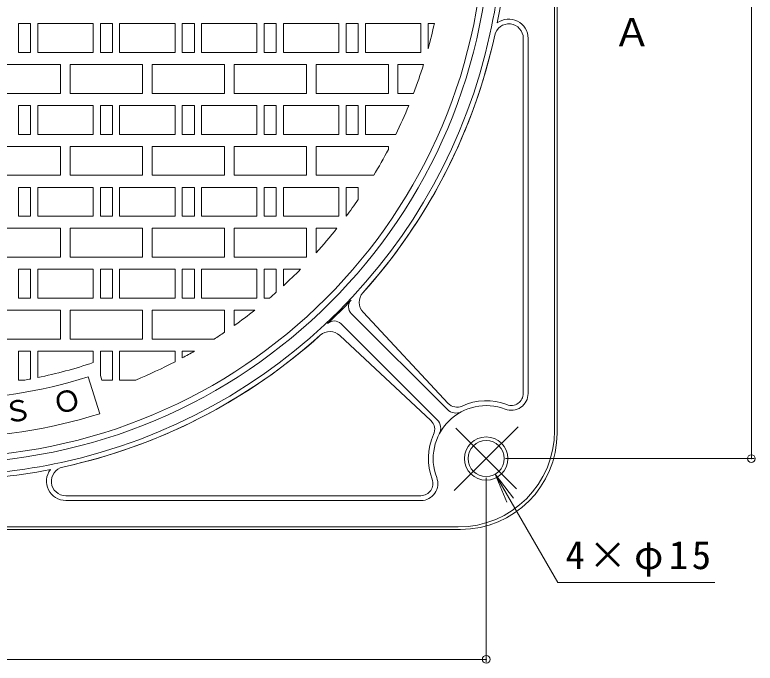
# Model space of a CAD drawing. Units: millimetres, scale not verified. Extents: x -600 to 760, y -542 to 529.
# Drawn here: x -271.5 to 35.7, y -58.4 to 210.8 of the extents above; entities that cross this region are included whole.
import ezdxf
from ezdxf.enums import TextEntityAlignment as Align

# ---------------------------------------------------------------- set-up
doc = ezdxf.new("R2010")
doc.units = ezdxf.units.MM
doc.header["$LTSCALE"] = 4
doc.header["$PDMODE"] = 32
doc.header["$PDSIZE"] = 3.2
doc.linetypes.add('CHAIN2', pattern=[12, 9, -1, 1, -1])
for name, color, linetype, lineweight in [('0-1_躯体', 2, 'Continuous', 9), ('0-2_仕上', 3, 'Continuous', 9), ('0-4_その他', 7, 'Continuous', 9), ('0-5_寸法', 4, 'Continuous', 9)]:
    doc.layers.add(name, color=color, linetype=linetype, lineweight=lineweight)
doc.layers.add('0-F', color=7, linetype='Continuous')
doc.styles.add('ＭＳ ゴシック', font='')
doc.styles.get('ＭＳ ゴシック').set_extended_font_data('MS Gothic')

msp = doc.modelspace()

# ---------------------------------------------------------------- linework, layer by layer
at = {"layer": '0-1_躯体'}
for p, q in [((-46.549, 37.188), (-46.549, 467.187)), ((-47.549, 466.187), (-47.549, 38.188)), ((-60.549, 201.047), (-60.549, 53.654)), ((-58.549, 201.047), (-58.549, 53.654)), ((-131.916, 86.798), (-92.055, 46.937)), ((-91.694, 49.521), (-127.055, 87.33)), ((-136.159, 82.555), (-96.298, 42.694)), ((-136.691, 77.693), (-98.882, 42.333)), ((-103.016, 11.188), (-250.408, 11.188)), ((-103.016, 9.188), (-250.408, 9.188)), ((-86.549, -2.812), (-516.548, -2.812)), ((-87.549, -1.812), (-515.548, -1.812))]:
    msp.add_line(p, q, dxfattribs=at)
at = {"layer": '0-1_躯体', "linetype": 'CHAIN2'}
for p, q in [((-88.578, 39.217), (-63.353, 13.991)), ((-75.942, 26.581), (-62.708, 39.815)), ((-75.942, 26.581), (-89.176, 13.347))]:
    msp.add_line(p, q, dxfattribs=at)
at = {"layer": '0-1_躯体'}
for radius in [9, 7.5]:
    msp.add_circle((-75.942, 26.581), radius, dxfattribs=at)
for centre, radius, start, end in [((-301.549, 252.187), 227.5, 180, 90), ((-301.549, 252.187), 232.5, 347.72275, 12.27725), ((-301.549, 252.187), 234.5, 348.99942, 11.00058), ((-66.549, 201.047), 8, 0, 126.94769), ((-66.549, 201.047), 6, 0, 167.72212), ((-301.549, 252.187), 232.5, 282.27731, 347.72275), ((-301.549, 252.187), 234.5, 318.05341, 347.72275), ((-301.549, 252.187), 234.5, 318.05338, 346.64883), ((-122.672, 91.428), 6, 138.05394, 223.08331), ((-301.549, 252.187), 233, 313.30748, 316.69252), ((-129.088, 89.626), 4, 136.69241, 225), ((-138.987, 79.727), 4, 45, 133.30759), ((-301.549, 252.187), 234.5, 282.27731, 311.94667), ((-301.549, 252.187), 234.5, 283.35118, 311.94664), ((-140.789, 73.311), 6, 46.91673, 131.9467), ((-65.549, 53.654), 7, 248.99841, 0), ((-65.549, 53.654), 5, 248.99841, 0), ((-88.042, 52.936), 5, 223.08339, 294.66008), ((-75.942, 26.581), 24, 68.99829, 114.65997), ((-75.942, 26.581), 22, 68.99835, 201.00124), ((-88.52, 50.472), 5, 225, 297.76408), ((-102.297, 38.681), 5, 335.33992, 46.91661), ((-99.834, 39.159), 5, 332.23592, 45), ((-87.549, 38.188), 40, 270, 0), ((-86.549, 37.188), 40, 270, 0), ((-75.942, 26.581), 24, 155.33949, 201.00111), ((-301.549, 252.187), 232.5, 270, 282.27731), ((-301.549, 252.187), 234.5, 258.99938, 281.00063), ((-250.408, 17.188), 8, 143.05292, 270), ((-250.408, 17.188), 6, 102.27745, 270), ((-103.016, 16.188), 7, 270, 21.00133), ((-103.016, 16.188), 5, 270, 21.00133)]:
    msp.add_arc(centre, radius, start, end, dxfattribs=at)
at = {"layer": '0-2_仕上'}
for p, q in [((-265.049, 207.188), (-270.049, 207.188)), ((-270.049, 207.188), (-270.049, 195.187)), ((-265.049, 207.188), (-265.049, 195.187)), ((-262.049, 207.188), (-239.048, 207.188)), ((-239.048, 207.188), (-239.048, 195.187)), ((-231.048, 207.188), (-236.049, 207.188)), ((-236.049, 207.188), (-236.049, 195.187)), ((-231.048, 207.188), (-231.048, 195.187)), ((-228.049, 207.188), (-205.048, 207.188)), ((-205.048, 207.188), (-205.048, 195.187)), ((-197.049, 207.188), (-202.049, 207.188)), ((-202.049, 207.188), (-202.049, 195.187)), ((-197.049, 207.188), (-197.049, 195.187)), ((-194.048, 207.188), (-171.049, 207.188)), ((-171.049, 207.188), (-171.049, 195.187)), ((-163.049, 207.188), (-168.048, 207.188)), ((-168.048, 207.188), (-168.048, 195.187)), ((-163.049, 207.188), (-163.049, 195.187)), ((-160.048, 207.188), (-137.048, 207.188)), ((-137.048, 207.188), (-137.048, 195.187)), ((-129.048, 207.188), (-134.048, 207.188)), ((-134.048, 207.188), (-134.048, 195.187)), ((-129.048, 207.188), (-129.048, 195.187)), ((-126.048, 207.188), (-103.048, 207.188)), ((-103.048, 207.188), (-103.048, 195.187)), ((-100.048, 207.188), (-100.048, 196.702)), ((-97.451, 207.188), (-100.048, 207.188)), ((-265.049, 195.187), (-270.049, 195.187)), ((-231.048, 195.187), (-236.049, 195.187)), ((-197.049, 195.187), (-202.049, 195.187)), ((-163.049, 195.187), (-168.048, 195.187)), ((-129.048, 195.187), (-134.048, 195.187)), ((-252.549, 190.188), (-282.548, 190.188)), ((-252.549, 190.188), (-252.549, 178.187)), ((-248.549, 190.188), (-248.549, 178.187)), ((-218.549, 190.188), (-248.549, 190.188)), ((-218.549, 190.188), (-218.549, 178.187)), ((-214.549, 190.188), (-184.549, 190.188)), ((-214.549, 178.187), (-214.549, 190.188)), ((-184.549, 178.187), (-184.549, 190.188)), ((-180.549, 178.187), (-180.549, 190.188)), ((-150.548, 190.188), (-180.549, 190.188)), ((-150.548, 178.187), (-150.548, 190.188)), ((-146.548, 178.187), (-146.548, 190.188)), ((-116.548, 190.188), (-146.548, 190.188)), ((-116.548, 178.187), (-116.548, 190.188)), ((-112.548, 178.187), (-112.548, 190.188)), ((-101.957, 190.188), (-112.548, 190.188)), ((-252.549, 178.187), (-282.548, 178.187)), ((-218.549, 178.187), (-248.549, 178.187)), ((-214.549, 178.187), (-184.549, 178.187)), ((-150.548, 178.187), (-180.549, 178.187)), ((-116.548, 178.187), (-146.548, 178.187)), ((-106.088, 178.187), (-112.548, 178.187)), ((-265.049, 173.188), (-270.049, 173.188)), ((-270.049, 173.188), (-270.049, 161.187)), ((-265.049, 173.188), (-265.049, 161.187)), ((-262.049, 173.188), (-239.048, 173.188)), ((-239.048, 173.188), (-239.048, 161.187)), ((-231.048, 173.188), (-236.049, 173.188)), ((-236.049, 173.188), (-236.049, 161.187)), ((-231.048, 173.188), (-231.048, 161.187)), ((-228.049, 173.188), (-228.049, 161.187)), ((-228.049, 173.187), (-205.048, 173.187)), ((-205.048, 173.188), (-205.048, 161.187)), ((-197.049, 173.188), (-202.049, 173.188)), ((-202.049, 173.188), (-202.049, 161.187)), ((-197.049, 173.188), (-197.049, 161.187)), ((-194.048, 173.188), (-171.049, 173.188)), ((-171.049, 173.188), (-171.049, 161.187)), ((-163.049, 173.188), (-168.048, 173.188)), ((-168.048, 173.188), (-168.048, 161.187)), ((-163.049, 173.188), (-163.049, 161.187)), ((-160.048, 173.188), (-137.048, 173.188)), ((-137.048, 173.188), (-137.048, 161.187)), ((-129.048, 173.188), (-134.048, 173.188)), ((-134.048, 173.188), (-134.048, 161.187)), ((-129.048, 173.188), (-129.048, 161.187)), ((-126.048, 173.188), (-126.048, 161.187)), ((-126.048, 173.188), (-108.055, 173.188)), ((-265.049, 161.187), (-270.049, 161.187)), ((-231.048, 161.187), (-236.049, 161.187)), ((-228.049, 161.187), (-205.048, 161.187)), ((-197.049, 161.187), (-202.049, 161.187)), ((-163.049, 161.187), (-168.048, 161.187)), ((-129.048, 161.187), (-134.048, 161.187)), ((-126.048, 161.187), (-113.4, 161.187)), ((-252.549, 156.187), (-282.548, 156.187)), ((-252.549, 144.187), (-252.549, 156.187)), ((-248.549, 144.187), (-248.549, 156.187)), ((-218.549, 156.187), (-248.549, 156.187)), ((-218.549, 144.187), (-218.549, 156.187)), ((-214.549, 156.187), (-184.549, 156.187)), ((-214.549, 144.187), (-214.549, 156.187)), ((-184.549, 144.187), (-184.549, 156.187)), ((-180.549, 144.187), (-180.549, 156.187)), ((-150.548, 156.187), (-180.549, 156.187)), ((-150.548, 144.187), (-150.548, 156.187)), ((-146.548, 144.187), (-146.548, 156.187)), ((-116.548, 156.187), (-146.548, 156.187)), ((-116.548, 154.946), (-116.548, 156.187)), ((-252.549, 144.187), (-282.548, 144.187)), ((-218.549, 144.187), (-248.549, 144.187)), ((-184.549, 144.187), (-214.549, 144.187)), ((-150.548, 144.187), (-180.549, 144.187)), ((-122.616, 144.187), (-146.548, 144.187)), ((-265.049, 139.188), (-270.049, 139.188)), ((-270.049, 139.188), (-270.049, 127.187)), ((-265.049, 139.188), (-265.049, 127.187)), ((-262.049, 139.188), (-239.048, 139.188)), ((-239.048, 139.188), (-239.048, 127.187)), ((-231.048, 139.188), (-236.049, 139.188)), ((-236.049, 139.188), (-236.049, 127.187)), ((-231.048, 139.188), (-231.048, 127.187)), ((-228.049, 139.188), (-205.048, 139.188)), ((-205.048, 139.188), (-205.048, 127.187)), ((-197.049, 139.188), (-202.049, 139.188)), ((-202.049, 139.188), (-202.049, 127.187)), ((-197.049, 139.188), (-197.049, 127.187)), ((-194.048, 139.188), (-171.049, 139.188)), ((-171.049, 139.188), (-171.049, 127.187)), ((-163.049, 139.188), (-168.048, 139.188)), ((-168.048, 139.188), (-168.048, 127.187)), ((-163.049, 139.188), (-163.049, 127.187)), ((-160.048, 139.188), (-137.048, 139.188)), ((-137.048, 139.188), (-137.048, 127.187)), ((-129.048, 139.188), (-134.048, 139.188)), ((-134.048, 139.188), (-134.048, 127.189)), ((-129.048, 139.188), (-129.048, 134.185)), ((-265.049, 127.187), (-270.049, 127.187)), ((-231.048, 127.187), (-236.049, 127.187)), ((-197.049, 127.187), (-202.049, 127.187)), ((-163.049, 127.187), (-168.048, 127.187)), ((-252.549, 122.188), (-282.548, 122.188)), ((-252.549, 110.187), (-252.549, 122.188)), ((-248.549, 110.187), (-248.549, 122.188)), ((-218.549, 122.188), (-248.549, 122.188)), ((-218.549, 110.187), (-218.549, 122.188)), ((-214.549, 110.187), (-214.549, 122.188)), ((-184.549, 122.188), (-214.549, 122.188)), ((-184.549, 110.187), (-184.549, 122.188)), ((-180.549, 110.187), (-180.549, 122.188)), ((-150.548, 122.188), (-180.549, 122.188)), ((-150.548, 110.187), (-150.548, 122.188)), ((-146.548, 111.988), (-146.548, 122.188)), ((-137.9, 122.188), (-146.548, 122.188)), ((-252.549, 110.187), (-282.548, 110.187)), ((-218.549, 110.187), (-248.549, 110.187)), ((-184.549, 110.187), (-214.549, 110.187)), ((-150.548, 110.187), (-180.549, 110.187)), ((-265.049, 105.187), (-270.049, 105.187)), ((-270.049, 105.187), (-270.049, 93.187)), ((-265.049, 105.187), (-265.049, 93.187)), ((-262.049, 105.187), (-239.048, 105.187)), ((-239.048, 105.187), (-239.048, 93.187)), ((-231.048, 105.187), (-236.049, 105.187)), ((-236.049, 105.187), (-236.049, 93.187)), ((-231.048, 105.187), (-231.048, 93.187)), ((-228.049, 105.187), (-205.048, 105.187)), ((-205.048, 105.187), (-205.048, 93.187)), ((-197.049, 105.187), (-202.049, 105.187)), ((-202.049, 105.187), (-202.049, 93.187)), ((-197.049, 105.187), (-197.049, 93.187)), ((-194.048, 105.187), (-171.049, 105.187)), ((-171.049, 105.187), (-171.049, 93.187)), ((-163.049, 105.187), (-163.049, 95.667)), ((-160.048, 105.187), (-160.048, 98.374)), ((-160.048, 105.187), (-152.982, 105.187)), ((-265.049, 93.187), (-270.049, 93.187)), ((-231.048, 93.187), (-236.049, 93.187)), ((-197.049, 93.187), (-202.049, 93.187)), ((-165.902, 93.187), (-168.048, 93.187)), ((-252.549, 88.188), (-282.548, 88.188)), ((-252.549, 76.187), (-252.549, 88.188)), ((-248.549, 76.187), (-248.549, 88.188)), ((-218.549, 88.188), (-248.549, 88.188)), ((-218.549, 76.187), (-218.549, 88.188)), ((-214.549, 76.187), (-214.549, 88.188)), ((-184.549, 88.188), (-214.549, 88.188)), ((-184.549, 79.005), (-184.549, 88.188)), ((-180.549, 81.776), (-180.549, 88.188)), ((-171.992, 88.188), (-180.549, 88.188)), ((-252.549, 76.187), (-282.548, 76.187)), ((-218.549, 76.187), (-248.549, 76.187)), ((-188.833, 76.187), (-214.549, 76.187)), ((-265.049, 71.187), (-265.049, 59.616)), ((-262.049, 71.187), (-239.048, 71.187)), ((-262.049, 71.187), (-262.049, 60.209)), ((-239.048, 71.187), (-239.048, 66.419)), ((-231.048, 71.187), (-236.049, 71.187)), ((-228.049, 71.187), (-205.048, 71.187)), ((-228.049, 71.187), (-228.049, 59.187)), ((-205.048, 71.187), (-205.048, 66.799)), ((-267.388, 59.187), (-270.049, 59.187)), ((-241.107, 60.49), (-236.295, 45.231)), ((-228.049, 59.187), (-221.349, 59.187))]:
    msp.add_line(p, q, dxfattribs=at)
for points in [[(-262.049, 207.188), (-262.049, 195.187), (-239.048, 195.187)], [(-228.049, 207.188), (-228.049, 195.187), (-205.048, 195.187)], [(-194.048, 207.188), (-194.048, 195.187), (-171.049, 195.187)], [(-160.048, 207.188), (-160.048, 195.187), (-137.048, 195.187)], [(-126.048, 207.188), (-126.048, 195.187), (-103.048, 195.187)], [(-262.049, 173.188), (-262.049, 161.187), (-239.048, 161.187)], [(-194.048, 173.188), (-194.048, 161.187), (-171.049, 161.187)], [(-160.048, 173.188), (-160.048, 161.187), (-137.048, 161.187)], [(-262.049, 139.188), (-262.049, 127.187), (-239.048, 127.187)], [(-228.049, 139.188), (-228.049, 127.187), (-205.048, 127.187)], [(-194.048, 139.188), (-194.048, 127.187), (-171.049, 127.187)], [(-160.048, 139.188), (-160.048, 127.187), (-137.048, 127.187)], [(-262.049, 105.187), (-262.049, 93.187), (-239.048, 93.187)], [(-228.049, 105.187), (-228.049, 93.187), (-205.048, 93.187)], [(-194.048, 105.187), (-194.048, 93.187), (-171.049, 93.187)], [(-163.049, 105.187), (-168.048, 105.187), (-168.048, 93.187)], [(-265.049, 71.187), (-270.049, 71.187), (-270.049, 59.187)], [(-236.049, 71.187), (-236.049, 61.075), (-235.459, 59.205)], [(-231.048, 71.187), (-231.048, 59.187), (-235.453, 59.187)], [(-197.05, 71.187), (-202.049, 71.187), (-202.049, 68.392)]]:
    msp.add_lwpolyline(points, dxfattribs=at)
msp.add_circle((-301.549, 252.187), 225, dxfattribs=at)
for radius, start, end in [(209, 344.60457, 347.56622), (209, 339.26372, 342.74345), (209, 334.18883, 337.79074), (209, 328.88574, 332.27231), (209, 323.26755, 325.62505), (209, 317.87029, 321.53696), (209, 312.61235, 315.30363), (209, 310.46823, 311.50462), (209, 305.3766, 308.30804), (209, 302.63684, 304.04263), (209, 298.42953, 299.99954), (196, 281.6265, 288.59509), (209, 292.56487, 297.49837), (201, 252.5, 287.5), (196, 280.03725, 280.73254), (217, 252.5, 287.5)]:
    msp.add_arc((-301.549, 252.187), radius, start, end, dxfattribs=at)
at = {"layer": '0-4_その他'}
for p, q in [((34.081, 26.581), (34.081, 477.794)), ((35.281, 26.581), (-67.942, 26.581)), ((-75.942, -57.957), (-75.942, 18.581)), ((-527.155, -56.757), (-75.942, -56.757))]:
    msp.add_line(p, q, dxfattribs=at)
for p in [(34.081, 26.581), (-75.942, -56.757)]:
    msp.add_point(p, dxfattribs=at)
at = {"layer": '0-5_寸法', "color": 7}
for q in [(-64.583, 10.169), (-67.409, 8.537)]:
    msp.add_line((-72.192, 20.086), q, dxfattribs=at)
msp.add_lwpolyline([(-72.192, 20.086), (-46.229, -24.884), (18.951, -24.884)], dxfattribs=at)

# ---------------------------------------------------------------- texts
at = {"layer": '0-5_寸法', "color": 2, "style": 'ＭＳ ゴシック'}
msp.add_text('Ａ', height=11.73, dxfattribs=at).set_placement((-23.426, 194.187), align=Align.BOTTOM_LEFT)
at = {"layer": '0-5_寸法', "color": 2, "insert": (-43.049, -22.484), "char_height": 11.73, "attachment_point": 7, "style": 'ＭＳ ゴシック'}
msp.add_mtext('\\T1.19;4×φ15', dxfattribs=at)
at = {"layer": '0-F', "style": 'ＭＳ ゴシック'}
for s, rotation, p in [('Ｏ', 14.167, (-254.027, 42.153)), ('Ｓ', 8.5, (-275.272, 38.621))]:
    msp.add_text(s, height=8.798, rotation=rotation, dxfattribs=at).set_placement(p, align=Align.BOTTOM_LEFT)

doc.saveas('drawing.dxf')
